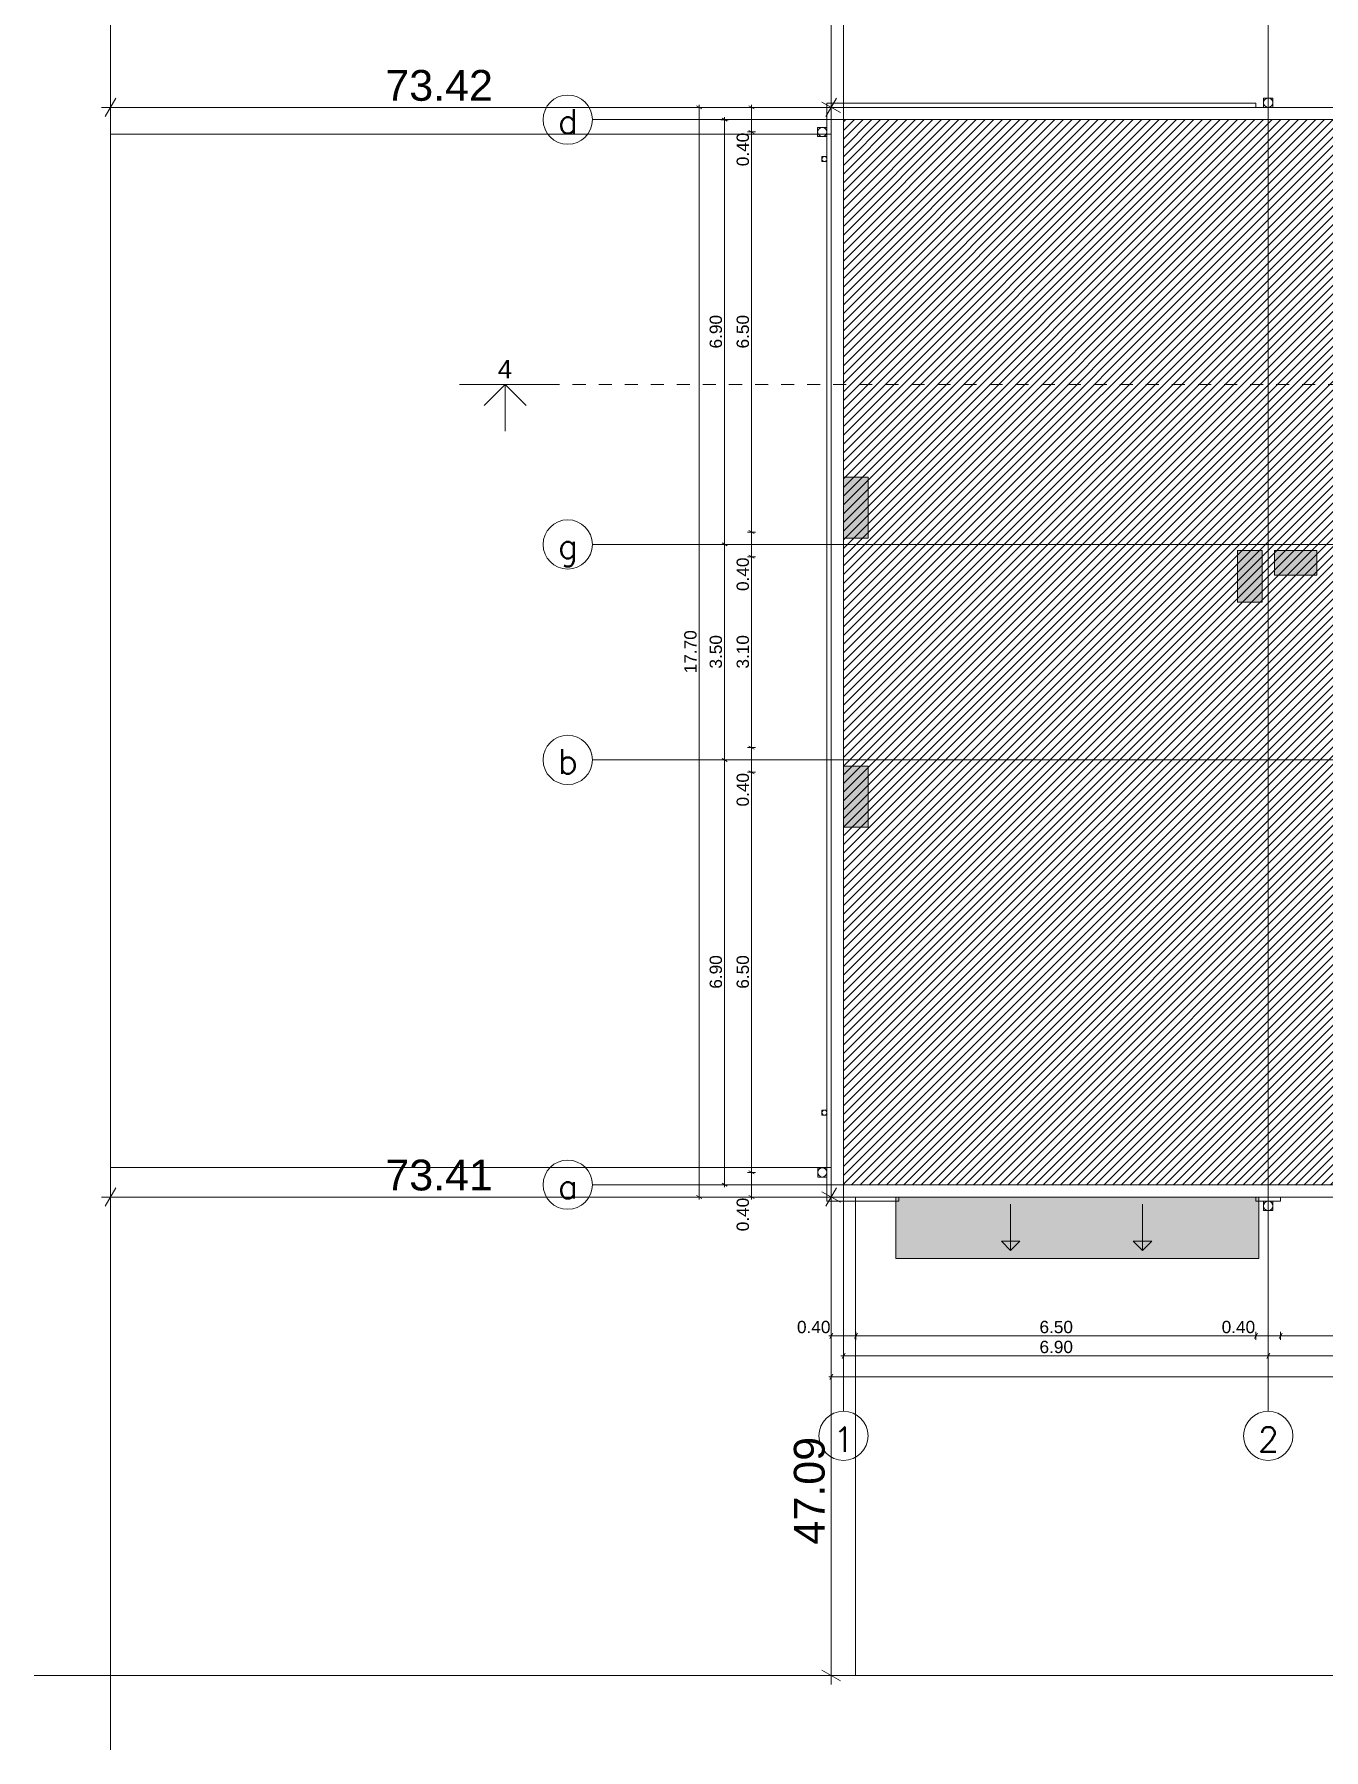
# Model space of a CAD drawing. Header units: millimetres. Extents: x 476571643 to 477489869, y 4620928210 to 4621294454.
# Drawn here: x 477203754 to 477224703, y 4621205240 to 4621233104 of the extents above; entities that cross this region are included whole.
import ezdxf

# ---------------------------------------------------------------- set-up
doc = ezdxf.new("R2010")
doc.units = ezdxf.units.MM
doc.header["$MEASUREMENT"] = 0
doc.linetypes.add('Dashed', pattern=[423.333333, 211.666667, -211.666667])
for name, color, linetype, lineweight in [('0_Pen_No__42_Pen_No__250_Pen_No__5', 5, 'Continuous', 0), ('0_Pen_No__7_Pen_No__250', 7, 'Continuous', 0), ('0_Pen_No__7_Pen_No__4', 7, 'Continuous', 0), ('2D Drafting - General_Pen_No__1_Pen_No__7', 7, 'Continuous', 0), ('2D Drafting - General_Pen_No__250_Pen_No__7_Pen_No__7', 7, 'Continuous', 0), ('Annotation - Text_Pen_No__7_Pen_No__5', 5, 'Continuous', 0), ('G-Anno-Nplt_Pen_No__4', 7, 'Continuous', 0), ('G-Anno-Nplt_Pen_No__8', 8, 'Continuous', 0), ('gegmebi_Pen_No__7_Pen_No__7', 7, 'Continuous', 0), ('New_._Pen_No__1', 1, 'Continuous', 0), ('New_2D Drafting - General_Pen_No__250_Pen_No__250', 7, 'Continuous', 0), ('New_2D Drafting - General_Pen_No__250_Pen_No__7', 7, 'Continuous', 0), ('New_reg_nak_Pen_No__7', 7, 'Continuous', 0), ('New_shenobebi_Pen_No__1', 1, 'Continuous', 0), ('New_Structural - Bearing_Pen_No__1', 1, 'Continuous', 0), ('zoma_Pen_No__1', 1, 'Continuous', 0), ('zoma_Pen_No__142', 142, 'Continuous', 0), ('zoma_Pen_No__5_Pen_No__5', 5, 'Continuous', 0)]:
    doc.layers.add(name, color=color, linetype=linetype, lineweight=lineweight)
doc.layers.add('0_Pen_No__7_Pen_No__252', color=7, linetype='Continuous', lineweight=0, true_color=0x666666)
doc.layers.add('zoma', color=7, linetype='Continuous')
doc.styles.add('GENERATED_STYLE_1', font='arial.ttf')
doc.styles.add('GENERATED_STYLE_2', font='arial.ttf')
doc.linetypes.add('Break', pattern='A,0,[1,a-5 saxl бѓ’бѓђбѓ¦бѓ”бѓ‘бѓ”бѓ‘бѓ\x98_1.Shx,S=15.679026,R=0,X=0,Y=0],-1975.557214,0', length=1975.557214)
doc.dimstyles.new('GENERATED_STYLE__11', dxfattribs={"dimtxt": 500, "dimasz": 228, "dimexe": 0.18, "dimexo": 3, "dimgap": 0.09, "dimtad": 1, "dimlfac": 0.001, "dimzin": 0, "dimdsep": 46, "dimtxsty": 'GENERATED_STYLE_2', "dimblk": 'ARROWHEAD_2', "dimblk1": 'ARROWHEAD_2', "dimblk2": 'ARROWHEAD_2', "dimcen": 0.09, "dimclrd": 1, "dimclre": 1, "dimclrt": 1, "dimadec": 0, "dimazin": 0, "dimtfac": 1, "dimtdec": 4, "dimtmove": 2, "dimatfit": 3, "dimfxl": 1, "dimtolj": 1, "dimtzin": 0, "dimarcsym": 0})
doc.dimstyles.new('GENERATED_STYLE__12', dxfattribs={"dimtxt": 500, "dimasz": 228, "dimexe": 0.18, "dimexo": 3, "dimgap": 0.09, "dimtad": 1, "dimtih": 1, "dimtoh": 1, "dimlfac": 0.001, "dimzin": 0, "dimdsep": 46, "dimtxsty": 'GENERATED_STYLE_2', "dimblk": 'ARROWHEAD_2', "dimblk1": 'ARROWHEAD_2', "dimblk2": 'ARROWHEAD_2', "dimcen": 0.09, "dimclrd": 1, "dimclre": 1, "dimclrt": 1, "dimadec": 0, "dimazin": 0, "dimtfac": 1, "dimtdec": 4, "dimtmove": 2, "dimatfit": 3, "dimfxl": 1, "dimtolj": 1, "dimtzin": 0, "dimarcsym": 0})
doc.dimstyles.new('GENERATED_STYLE__13', dxfattribs={"dimtxt": 500, "dimasz": 228, "dimexe": 0.18, "dimexo": 3, "dimgap": 0.09, "dimtad": 1, "dimlfac": 0.001, "dimzin": 0, "dimdsep": 46, "dimtxsty": 'GENERATED_STYLE_2', "dimblk": 'ARROWHEAD_2', "dimblk1": 'ARROWHEAD_2', "dimblk2": 'ARROWHEAD_2', "dimcen": 0.09, "dimclrd": 1, "dimclre": 1, "dimclrt": 1, "dimadec": 0, "dimazin": 0, "dimtfac": 1, "dimtdec": 4, "dimtmove": 0, "dimatfit": 3, "dimfxl": 1, "dimtolj": 1, "dimtzin": 0, "dimarcsym": 0})
doc.dimstyles.new('GENERATED_STYLE__3', dxfattribs={"dimtxt": 200, "dimasz": 64.421331, "dimexe": 0.18, "dimexo": 3, "dimgap": 0.09, "dimtad": 1, "dimtih": 1, "dimtoh": 1, "dimlfac": 0.001, "dimzin": 0, "dimdsep": 46, "dimtxsty": 'GENERATED_STYLE_2', "dimblk": 'ARROWHEAD_2', "dimblk1": 'ARROWHEAD_2', "dimblk2": 'ARROWHEAD_2', "dimcen": 0.09, "dimclrd": 142, "dimclre": 142, "dimclrt": 142, "dimadec": 0, "dimazin": 0, "dimtfac": 1, "dimtdec": 4, "dimtmove": 0, "dimatfit": 3, "dimfxl": 1, "dimtolj": 1, "dimtzin": 0, "dimarcsym": 0})
doc.dimstyles.new('GENERATED_STYLE__7', dxfattribs={"dimtxt": 200, "dimasz": 64.421331, "dimexe": 0.18, "dimexo": 3, "dimgap": 0.09, "dimtad": 1, "dimlfac": 0.001, "dimzin": 0, "dimdsep": 46, "dimtxsty": 'GENERATED_STYLE_2', "dimblk": 'ARROWHEAD_2', "dimblk1": 'ARROWHEAD_2', "dimblk2": 'ARROWHEAD_2', "dimcen": 0.09, "dimclrd": 142, "dimclre": 142, "dimclrt": 142, "dimadec": 0, "dimazin": 0, "dimtfac": 1, "dimtdec": 4, "dimtmove": 0, "dimatfit": 3, "dimfxl": 1, "dimtolj": 1, "dimtzin": 0, "dimarcsym": 0})

# ---------------------------------------------------------------- blocks, each defined once
blk = doc.blocks.new('*D1400', base_point=(476844527, 4621385791))
at = {"layer": 'zoma_Pen_No__142', "color": 142, "linetype": 'Continuous', "lineweight": 0, "transparency": 16777216}
for p, q in [((477214927, 4621221342), (477215012, 4621221293)), ((477215033, 4621221317), (477214906, 4621221317)), ((477214969, 4621214417), (477214969, 4621221317)), ((477215033, 4621214417), (477214906, 4621214417)), ((477214927, 4621214442), (477215012, 4621214393)), ((477214969, 4621214376), (477214969, 4621214417))]:
    blk.add_line(p, q, dxfattribs=at)
at = {"layer": 'zoma_Pen_No__142', "color": 142, "lineweight": 0, "transparency": 16777216, "insert": (477214929, 4621217601), "char_height": 200, "attachment_point": 7, "rotation": 90, "style": 'GENERATED_STYLE_2'}
blk.add_mtext('\\A1;{\\pql;\\fArial CYR|b0|i0|c204|p34;6.90}', dxfattribs=at)
blk = doc.blocks.new('ARROWHEAD_2')
at = {"color": 0, "linetype": 'Continuous', "lineweight": 0}
for p, q in [((0, 0), (-1, 0)), ((-0.38, -0.66), (0.38, 0.66))]:
    blk.add_line(p, q, dxfattribs=at)
blk = doc.blocks.new('*D1401', base_point=(476844527, 4621385791))
at = {"layer": 'zoma_Pen_No__142', "color": 142, "linetype": 'Continuous', "lineweight": 0, "transparency": 16777216}
for p, q in [((477215033, 4621224817), (477214906, 4621224817)), ((477214927, 4621224842), (477215012, 4621224793)), ((477214969, 4621221317), (477214969, 4621224817)), ((477214927, 4621221342), (477215012, 4621221293)), ((477215033, 4621221317), (477214906, 4621221317))]:
    blk.add_line(p, q, dxfattribs=at)
at = {"layer": 'zoma_Pen_No__142', "color": 142, "lineweight": 0, "transparency": 16777216, "insert": (477214929, 4621222801), "char_height": 200, "attachment_point": 7, "rotation": 90, "style": 'GENERATED_STYLE_2'}
blk.add_mtext('\\A1;{\\pql;\\fArial CYR|b0|i0|c204|p34;3.50}', dxfattribs=at)
blk = doc.blocks.new('*D1402', base_point=(476844527, 4621385791))
at = {"layer": 'zoma_Pen_No__142', "color": 142, "linetype": 'Continuous', "lineweight": 0, "transparency": 16777216}
for p, q in [((477215033, 4621231717), (477214906, 4621231717)), ((477215012, 4621231693), (477214927, 4621231742)), ((477214969, 4621231717), (477214969, 4621231759)), ((477214969, 4621224817), (477214969, 4621231717)), ((477215033, 4621224817), (477214906, 4621224817)), ((477214927, 4621224842), (477215012, 4621224793))]:
    blk.add_line(p, q, dxfattribs=at)
at = {"layer": 'zoma_Pen_No__142', "color": 142, "lineweight": 0, "transparency": 16777216, "insert": (477214929, 4621228001), "char_height": 200, "attachment_point": 7, "rotation": 90, "style": 'GENERATED_STYLE_2'}
blk.add_mtext('\\A1;{\\pql;\\fArial CYR|b0|i0|c204|p34;6.90}', dxfattribs=at)
blk = doc.blocks.new('*D1403', base_point=(476844527, 4621385791))
at = {"layer": 'zoma_Pen_No__142', "color": 142, "linetype": 'Continuous', "lineweight": 0, "transparency": 16777216}
for p, q in [((477215364, 4621214642), (477215449, 4621214593)), ((477215407, 4621214217), (477215407, 4621214617)), ((477215470, 4621214217), (477215343, 4621214217)), ((477215364, 4621214242), (477215449, 4621214193)), ((477215407, 4621214176), (477215407, 4621214217))]:
    blk.add_line(p, q, dxfattribs=at)
at = {"layer": 'zoma_Pen_No__142', "color": 142, "lineweight": 0, "transparency": 16777216, "insert": (477215367, 4621213661), "char_height": 200, "attachment_point": 7, "rotation": 89.9995, "style": 'GENERATED_STYLE_2'}
blk.add_mtext('\\A1;{\\pql;\\fArial CYR|b0|i0|c204|p34;0.40}', dxfattribs=at)
blk = doc.blocks.new('*D1404', base_point=(476844527, 4621385791))
at = {"layer": 'zoma_Pen_No__142', "color": 142, "linetype": 'Continuous', "lineweight": 0, "transparency": 16777216}
for p, q in [((477215407, 4621221117), (477215407, 4621221517)), ((477215470, 4621221117), (477215343, 4621221117)), ((477215364, 4621221142), (477215449, 4621221093)), ((477215407, 4621214617), (477215407, 4621221117)), ((477215470, 4621214617), (477215343, 4621214617)), ((477215364, 4621214642), (477215449, 4621214593)), ((477215407, 4621214217), (477215407, 4621214617))]:
    blk.add_line(p, q, dxfattribs=at)
at = {"layer": 'zoma_Pen_No__142', "color": 142, "lineweight": 0, "transparency": 16777216, "char_height": 200, "attachment_point": 7, "rotation": 89.9995, "style": 'GENERATED_STYLE_2'}
for s, insert in [('\\A1;{\\pql;\\fArial CYR|b0|i0|c204|p34;0.40}', (477215367, 4621220561)), ('\\A1;{\\pql;\\fArial CYR|b0|i0|c204|p34;6.50}', (477215367, 4621217601))]:
    blk.add_mtext(s, dxfattribs=dict(at, insert=insert))
blk = doc.blocks.new('*D1405', base_point=(476844527, 4621385791))
at = {"layer": 'zoma_Pen_No__142', "color": 142, "linetype": 'Continuous', "lineweight": 0, "transparency": 16777216}
for p, q in [((477215407, 4621221517), (477215407, 4621224617)), ((477215470, 4621221517), (477215343, 4621221517)), ((477215364, 4621221542), (477215449, 4621221493)), ((477215407, 4621221117), (477215407, 4621221517)), ((477215470, 4621221117), (477215343, 4621221117)), ((477215364, 4621221142), (477215449, 4621221093))]:
    blk.add_line(p, q, dxfattribs=at)
blk = doc.blocks.new('*D1406', base_point=(476844527, 4621385791))
at = {"layer": 'zoma_Pen_No__142', "color": 142, "linetype": 'Continuous', "lineweight": 0, "transparency": 16777216}
for p, q in [((477215365, 4621224642), (477215449, 4621224593)), ((477215407, 4621221517), (477215407, 4621224617)), ((477215470, 4621221517), (477215343, 4621221517)), ((477215364, 4621221542), (477215449, 4621221493))]:
    blk.add_line(p, q, dxfattribs=at)
at = {"layer": 'zoma_Pen_No__142', "color": 142, "lineweight": 0, "transparency": 16777216, "char_height": 200, "attachment_point": 7, "rotation": 89.9995, "style": 'GENERATED_STYLE_2'}
for s, insert in [('\\A1;{\\pql;\\fArial CYR|b0|i0|c204|p34;0.40}', (477215367, 4621224061)), ('\\A1;{\\pql;\\fArial CYR|b0|i0|c204|p34;3.10}', (477215367, 4621222801))]:
    blk.add_mtext(s, dxfattribs=dict(at, insert=insert))
blk = doc.blocks.new('*D1407', base_point=(476844527, 4621385791))
at = {"layer": 'zoma_Pen_No__142', "color": 142, "linetype": 'Continuous', "lineweight": 0, "transparency": 16777216}
for p, q in [((477215365, 4621225042), (477215449, 4621224993)), ((477215407, 4621224617), (477215407, 4621225017)), ((477215470, 4621224617), (477215343, 4621224617)), ((477215365, 4621224642), (477215449, 4621224593)), ((477215407, 4621221517), (477215407, 4621224617))]:
    blk.add_line(p, q, dxfattribs=at)
blk = doc.blocks.new('*D1408', base_point=(476844527, 4621385791))
at = {"layer": 'zoma_Pen_No__142', "color": 142, "linetype": 'Continuous', "lineweight": 0, "transparency": 16777216}
for p, q in [((477215471, 4621231517), (477215343, 4621231517)), ((477215365, 4621231542), (477215449, 4621231493)), ((477215407, 4621225017), (477215407, 4621231517)), ((477215470, 4621225017), (477215343, 4621225017)), ((477215365, 4621225042), (477215449, 4621224993)), ((477215407, 4621224617), (477215407, 4621225017))]:
    blk.add_line(p, q, dxfattribs=at)
at = {"layer": 'zoma_Pen_No__142', "color": 142, "lineweight": 0, "transparency": 16777216, "char_height": 200, "attachment_point": 7, "rotation": 89.9995, "style": 'GENERATED_STYLE_2'}
for s, insert in [('\\A1;{\\pql;\\fArial CYR|b0|i0|c204|p34;0.40}', (477215367, 4621230961)), ('\\A1;{\\pql;\\fArial CYR|b0|i0|c204|p34;6.50}', (477215367, 4621228001))]:
    blk.add_mtext(s, dxfattribs=dict(at, insert=insert))
blk = doc.blocks.new('*D1409', base_point=(476844527, 4621385791))
at = {"layer": 'zoma_Pen_No__142', "color": 142, "linetype": 'Continuous', "lineweight": 0, "transparency": 16777216}
for p, q in [((477215365, 4621231542), (477215449, 4621231493)), ((477215407, 4621225017), (477215407, 4621231517))]:
    blk.add_line(p, q, dxfattribs=at)
blk = doc.blocks.new('*D1410', base_point=(476844527, 4621385791))
at = {"layer": 'zoma_Pen_No__142', "color": 142, "linetype": 'Continuous', "lineweight": 0, "transparency": 16777216}
for p, q in [((477215449, 4621231893), (477215365, 4621231942)), ((477215407, 4621231917), (477215407, 4621231959)), ((477215471, 4621231917), (477215343, 4621231917)), ((477215407, 4621231517), (477215407, 4621231917)), ((477215471, 4621231517), (477215343, 4621231517)), ((477215365, 4621231542), (477215449, 4621231493)), ((477215407, 4621225017), (477215407, 4621231517))]:
    blk.add_line(p, q, dxfattribs=at)
blk = doc.blocks.new('*D1412', base_point=(476844527, 4621385791))
at = {"layer": 'zoma_Pen_No__1', "color": 1, "linetype": 'Continuous', "lineweight": 0, "transparency": 16777216}
for p, q in [((477216926, 4621214217), (477216476, 4621214217)), ((477216851, 4621214131), (477216551, 4621214304)), ((477216701, 4621214217), (477216701, 4621214364)), ((477216701, 4621206444), (477216701, 4621214217)), ((477216926, 4621206444), (477216476, 4621206444)), ((477216551, 4621206530), (477216851, 4621206357)), ((477216701, 4621206297), (477216701, 4621206444))]:
    blk.add_line(p, q, dxfattribs=at)
at = {"layer": 'zoma_Pen_No__1', "color": 1, "lineweight": 0, "transparency": 16777216, "insert": (477216601, 4621208573), "char_height": 500, "attachment_point": 7, "rotation": 90, "style": 'GENERATED_STYLE_2'}
blk.add_mtext('\\A1;{\\pql;\\fArial CYR|b0|i0|c204|p34;47.09}', dxfattribs=at)
blk = doc.blocks.new('*D1413', base_point=(476844527, 4621385791))
at = {"layer": 'zoma_Pen_No__1', "color": 1, "linetype": 'Continuous', "lineweight": 0, "transparency": 16777216}
for p, q in [((477205077, 4621232067), (477204904, 4621231767)), ((477204991, 4621231692), (477204991, 4621232142)), ((477216615, 4621231767), (477216788, 4621232067)), ((477216701, 4621231692), (477216701, 4621232142)), ((477204844, 4621231917), (477204991, 4621231917)), ((477204991, 4621231917), (477216701, 4621231917)), ((477216701, 4621231917), (477216848, 4621231917))]:
    blk.add_line(p, q, dxfattribs=at)
at = {"layer": 'zoma_Pen_No__1', "color": 1, "lineweight": 0, "transparency": 16777216, "insert": (477209457, 4621232017), "char_height": 500, "attachment_point": 7, "style": 'GENERATED_STYLE_2'}
blk.add_mtext('\\A1;{\\pql;\\fArial CYR|b0|i0|c204|p34;73.42}', dxfattribs=at)
blk = doc.blocks.new('*D1414', base_point=(476844527, 4621385791))
at = {"layer": 'zoma_Pen_No__1', "color": 1, "linetype": 'Continuous', "lineweight": 0, "transparency": 16777216}
for p, q in [((477216851, 4621244614), (477216551, 4621244788)), ((477216701, 4621244701), (477216701, 4621244848)), ((477216926, 4621244701), (477216476, 4621244701)), ((477216701, 4621231917), (477216701, 4621244701)), ((477216551, 4621232004), (477216851, 4621231831)), ((477216926, 4621231917), (477216476, 4621231917)), ((477216701, 4621231771), (477216701, 4621231917))]:
    blk.add_line(p, q, dxfattribs=at)
at = {"layer": 'zoma_Pen_No__1', "color": 1, "lineweight": 0, "transparency": 16777216, "insert": (477216601, 4621237454), "char_height": 500, "attachment_point": 7, "rotation": 90, "style": 'GENERATED_STYLE_2'}
blk.add_mtext('\\A1;{\\pql;\\fArial CYR|b0|i0|c204|p34;12.78}', dxfattribs=at)
blk = doc.blocks.new('*D1416', base_point=(476844527, 4621385791))
at = {"layer": 'zoma_Pen_No__1', "color": 1, "linetype": 'Continuous', "lineweight": 0, "transparency": 16777216}
for p, q in [((477204991, 4621213992), (477204991, 4621214442)), ((477216701, 4621213992), (477216701, 4621214442)), ((477204844, 4621214217), (477204991, 4621214217)), ((477205077, 4621214367), (477204904, 4621214067)), ((477204991, 4621214217), (477216701, 4621214217)), ((477216615, 4621214067), (477216788, 4621214367)), ((477216701, 4621214217), (477216848, 4621214217))]:
    blk.add_line(p, q, dxfattribs=at)
at = {"layer": 'zoma_Pen_No__1', "color": 1, "lineweight": 0, "transparency": 16777216, "insert": (477209457, 4621214317), "char_height": 500, "attachment_point": 7, "style": 'GENERATED_STYLE_2'}
blk.add_mtext('\\A1;{\\pql;\\fArial CYR|b0|i0|c204|p34;73.41}', dxfattribs=at)
blk = doc.blocks.new('*D1417', base_point=(476844527, 4621385791))
at = {"layer": 'zoma_Pen_No__142', "color": 142, "linetype": 'Continuous', "lineweight": 0, "transparency": 16777216}
for p, q in [((477214599, 4621231893), (477214514, 4621231942)), ((477214620, 4621231917), (477214493, 4621231917)), ((477214556, 4621214217), (477214556, 4621231917)), ((477214620, 4621214217), (477214493, 4621214217)), ((477214514, 4621214242), (477214599, 4621214193)), ((477214556, 4621214176), (477214556, 4621214217))]:
    blk.add_line(p, q, dxfattribs=at)
at = {"layer": 'zoma_Pen_No__142', "color": 142, "lineweight": 0, "transparency": 16777216, "insert": (477214516, 4621222725), "char_height": 200, "attachment_point": 7, "rotation": 90, "style": 'GENERATED_STYLE_2'}
blk.add_mtext('\\A1;{\\pql;\\fArial CYR|b0|i0|c204|p34;17.70}', dxfattribs=at)
blk = doc.blocks.new('*D1418', base_point=(476844527, 4621385791))
at = {"layer": 'zoma_Pen_No__142', "color": 142, "linetype": 'Continuous', "lineweight": 0, "transparency": 16777216}
for p, q in [((477214599, 4621231893), (477214514, 4621231942)), ((477214556, 4621231917), (477214556, 4621231959)), ((477214620, 4621231917), (477214493, 4621231917))]:
    blk.add_line(p, q, dxfattribs=at)
blk = doc.blocks.new('*D1430', base_point=(476844527, 4621385791))
at = {"layer": 'zoma_Pen_No__142', "color": 142, "linetype": 'Continuous', "lineweight": 0, "transparency": 16777216}
for p, q in [((477240423, 4621231893), (477240339, 4621231942)), ((477240445, 4621231917), (477240317, 4621231917)), ((477240381, 4621214217), (477240381, 4621231917)), ((477240445, 4621214217), (477240317, 4621214217)), ((477240339, 4621214242), (477240423, 4621214193)), ((477240381, 4621214176), (477240381, 4621214217))]:
    blk.add_line(p, q, dxfattribs=at)
at = {"layer": 'zoma_Pen_No__142', "color": 142, "lineweight": 0, "transparency": 16777216, "insert": (477240341, 4621222725), "char_height": 200, "attachment_point": 7, "rotation": 90, "style": 'GENERATED_STYLE_2'}
blk.add_mtext('\\A1;{\\pql;\\fArial CYR|b0|i0|c204|p34;17.70}', dxfattribs=at)
blk = doc.blocks.new('*D1431', base_point=(476844527, 4621385791))
at = {"layer": 'zoma_Pen_No__142', "color": 142, "linetype": 'Continuous', "lineweight": 0, "transparency": 16777216}
for p, q in [((477240423, 4621231893), (477240339, 4621231942)), ((477240381, 4621231917), (477240381, 4621231959)), ((477240445, 4621231917), (477240317, 4621231917))]:
    blk.add_line(p, q, dxfattribs=at)
blk = doc.blocks.new('*D1432', base_point=(476844527, 4621385791))
at = {"layer": 'zoma_Pen_No__142', "color": 142, "linetype": 'Continuous', "lineweight": 0, "transparency": 16777216}
for p, q in [((477216726, 4621234178), (477216677, 4621234094)), ((477216701, 4621234072), (477216701, 4621234199)), ((477217126, 4621234178), (477217077, 4621234094)), ((477217101, 4621234072), (477217101, 4621234199)), ((477216660, 4621234136), (477216701, 4621234136)), ((477216701, 4621234136), (477217101, 4621234136))]:
    blk.add_line(p, q, dxfattribs=at)
at = {"layer": 'zoma_Pen_No__142', "color": 142, "lineweight": 0, "transparency": 16777216, "insert": (477216145, 4621234176), "char_height": 200, "attachment_point": 7, "style": 'GENERATED_STYLE_2'}
blk.add_mtext('\\A1;{\\pql;\\fArial CYR|b0|i0|c204|p34;0.40}', dxfattribs=at)
blk = doc.blocks.new('*D1433', base_point=(476844527, 4621385791))
at = {"layer": 'zoma_Pen_No__142', "color": 142, "linetype": 'Continuous', "lineweight": 0, "transparency": 16777216}
for p, q in [((477217126, 4621234178), (477217077, 4621234094)), ((477217101, 4621234072), (477217101, 4621234199)), ((477223626, 4621234178), (477223577, 4621234094)), ((477223601, 4621234072), (477223601, 4621234199)), ((477217101, 4621234136), (477223601, 4621234136))]:
    blk.add_line(p, q, dxfattribs=at)
at = {"layer": 'zoma_Pen_No__142', "color": 142, "lineweight": 0, "transparency": 16777216, "char_height": 200, "attachment_point": 7, "style": 'GENERATED_STYLE_2'}
for s, insert in [('\\A1;{\\pql;\\fArial CYR|b0|i0|c204|p34;6.50}', (477220085, 4621234176)), ('\\A1;{\\pql;\\fArial CYR|b0|i0|c204|p34;0.40}', (477223045, 4621234176))]:
    blk.add_mtext(s, dxfattribs=dict(at, insert=insert))
blk = doc.blocks.new('*D1434', base_point=(476844527, 4621385791))
at = {"layer": 'zoma_Pen_No__142', "color": 142, "linetype": 'Continuous', "lineweight": 0, "transparency": 16777216}
for p, q in [((477223626, 4621234178), (477223577, 4621234094)), ((477223601, 4621234072), (477223601, 4621234199)), ((477224026, 4621234178), (477223977, 4621234094)), ((477224001, 4621234072), (477224001, 4621234199)), ((477223601, 4621234136), (477224001, 4621234136))]:
    blk.add_line(p, q, dxfattribs=at)
blk = doc.blocks.new('*D1435', base_point=(476844527, 4621385791))
at = {"layer": 'zoma_Pen_No__142', "color": 142, "linetype": 'Continuous', "lineweight": 0, "transparency": 16777216}
for p, q in [((477224026, 4621234178), (477223977, 4621234094)), ((477224001, 4621234072), (477224001, 4621234199)), ((477230526, 4621234178), (477230477, 4621234094)), ((477230501, 4621234072), (477230501, 4621234199)), ((477224001, 4621234136), (477230501, 4621234136))]:
    blk.add_line(p, q, dxfattribs=at)
at = {"layer": 'zoma_Pen_No__142', "color": 142, "lineweight": 0, "transparency": 16777216, "char_height": 200, "attachment_point": 7, "style": 'GENERATED_STYLE_2'}
for s, insert in [('\\A1;{\\pql;\\fArial CYR|b0|i0|c204|p34;6.50}', (477226985, 4621234176)), ('\\A1;{\\pql;\\fArial CYR|b0|i0|c204|p34;0.40}', (477229945, 4621234176))]:
    blk.add_mtext(s, dxfattribs=dict(at, insert=insert))
blk = doc.blocks.new('*D1442', base_point=(476844527, 4621385791))
at = {"layer": 'zoma_Pen_No__142', "color": 142, "linetype": 'Continuous', "lineweight": 0, "transparency": 16777216}
for p, q in [((477216660, 4621234884), (477216701, 4621234884)), ((477216726, 4621234926), (477216677, 4621234841)), ((477216701, 4621234820), (477216701, 4621234947)), ((477216701, 4621234884), (477237801, 4621234884)), ((477237777, 4621234841), (477237826, 4621234926)), ((477237801, 4621234820), (477237801, 4621234947)), ((477237801, 4621234884), (477237843, 4621234884))]:
    blk.add_line(p, q, dxfattribs=at)
at = {"layer": 'zoma_Pen_No__142', "color": 142, "lineweight": 0, "transparency": 16777216, "insert": (477226909, 4621234924), "char_height": 200, "attachment_point": 7, "style": 'GENERATED_STYLE_2'}
blk.add_mtext('\\A1;{\\pql;\\fArial CYR|b0|i0|c204|p34;21.10}', dxfattribs=at)
blk = doc.blocks.new('*D1443', base_point=(476844527, 4621385791))
at = {"layer": 'zoma_Pen_No__142', "color": 142, "linetype": 'Continuous', "lineweight": 0, "transparency": 16777216}
for p, q in [((477216660, 4621211963), (477216701, 4621211963)), ((477216726, 4621212006), (477216677, 4621211921)), ((477216701, 4621211900), (477216701, 4621212027)), ((477216701, 4621211963), (477217101, 4621211963)), ((477217126, 4621212006), (477217077, 4621211921)), ((477217101, 4621211900), (477217101, 4621212027))]:
    blk.add_line(p, q, dxfattribs=at)
at = {"layer": 'zoma_Pen_No__142', "color": 142, "lineweight": 0, "transparency": 16777216, "insert": (477216145, 4621212003), "char_height": 200, "attachment_point": 7, "style": 'GENERATED_STYLE_2'}
blk.add_mtext('\\A1;{\\pql;\\fArial CYR|b0|i0|c204|p34;0.40}', dxfattribs=at)
blk = doc.blocks.new('*D1444', base_point=(476844527, 4621385791))
at = {"layer": 'zoma_Pen_No__142', "color": 142, "linetype": 'Continuous', "lineweight": 0, "transparency": 16777216}
for p, q in [((477217126, 4621212006), (477217077, 4621211921)), ((477217101, 4621211900), (477217101, 4621212027)), ((477217101, 4621211963), (477223601, 4621211963)), ((477223626, 4621212006), (477223577, 4621211921)), ((477223601, 4621211900), (477223601, 4621212027))]:
    blk.add_line(p, q, dxfattribs=at)
at = {"layer": 'zoma_Pen_No__142', "color": 142, "lineweight": 0, "transparency": 16777216, "char_height": 200, "attachment_point": 7, "style": 'GENERATED_STYLE_2'}
for s, insert in [('\\A1;{\\pql;\\fArial CYR|b0|i0|c204|p34;6.50}', (477220085, 4621212003)), ('\\A1;{\\pql;\\fArial CYR|b0|i0|c204|p34;0.40}', (477223045, 4621212003))]:
    blk.add_mtext(s, dxfattribs=dict(at, insert=insert))
blk = doc.blocks.new('*D1445', base_point=(476844527, 4621385791))
at = {"layer": 'zoma_Pen_No__142', "color": 142, "linetype": 'Continuous', "lineweight": 0, "transparency": 16777216}
for p, q in [((477223626, 4621212006), (477223577, 4621211921)), ((477223601, 4621211900), (477223601, 4621212027)), ((477223601, 4621211963), (477224001, 4621211963)), ((477224026, 4621212006), (477223977, 4621211921)), ((477224001, 4621211900), (477224001, 4621212027))]:
    blk.add_line(p, q, dxfattribs=at)
blk = doc.blocks.new('*D1446', base_point=(476844527, 4621385791))
at = {"layer": 'zoma_Pen_No__142', "color": 142, "linetype": 'Continuous', "lineweight": 0, "transparency": 16777216}
for p, q in [((477224026, 4621212006), (477223977, 4621211921)), ((477224001, 4621211900), (477224001, 4621212027)), ((477224001, 4621211963), (477230501, 4621211963)), ((477230526, 4621212006), (477230477, 4621211921)), ((477230501, 4621211900), (477230501, 4621212027))]:
    blk.add_line(p, q, dxfattribs=at)
at = {"layer": 'zoma_Pen_No__142', "color": 142, "lineweight": 0, "transparency": 16777216, "char_height": 200, "attachment_point": 7, "style": 'GENERATED_STYLE_2'}
for s, insert in [('\\A1;{\\pql;\\fArial CYR|b0|i0|c204|p34;6.50}', (477226985, 4621212003)), ('\\A1;{\\pql;\\fArial CYR|b0|i0|c204|p34;0.40}', (477229945, 4621212003))]:
    blk.add_mtext(s, dxfattribs=dict(at, insert=insert))
blk = doc.blocks.new('*D1450', base_point=(476844527, 4621385791))
at = {"layer": 'zoma_Pen_No__142', "color": 142, "linetype": 'Continuous', "lineweight": 0, "transparency": 16777216}
for p, q in [((477216860, 4621211639), (477216901, 4621211639)), ((477216926, 4621211681), (477216877, 4621211596)), ((477216901, 4621211575), (477216901, 4621211702)), ((477216901, 4621211639), (477223801, 4621211639)), ((477223826, 4621211681), (477223777, 4621211596)), ((477223801, 4621211575), (477223801, 4621211702))]:
    blk.add_line(p, q, dxfattribs=at)
at = {"layer": 'zoma_Pen_No__142', "color": 142, "lineweight": 0, "transparency": 16777216, "insert": (477220085, 4621211679), "char_height": 200, "attachment_point": 7, "style": 'GENERATED_STYLE_2'}
blk.add_mtext('\\A1;{\\pql;\\fArial CYR|b0|i0|c204|p34;6.90}', dxfattribs=at)
blk = doc.blocks.new('*D1451', base_point=(476844527, 4621385791))
at = {"layer": 'zoma_Pen_No__142', "color": 142, "linetype": 'Continuous', "lineweight": 0, "transparency": 16777216}
for p, q in [((477223826, 4621211681), (477223777, 4621211596)), ((477223801, 4621211575), (477223801, 4621211702)), ((477223801, 4621211639), (477230701, 4621211639)), ((477230726, 4621211681), (477230677, 4621211596)), ((477230701, 4621211575), (477230701, 4621211702))]:
    blk.add_line(p, q, dxfattribs=at)
at = {"layer": 'zoma_Pen_No__142', "color": 142, "lineweight": 0, "transparency": 16777216, "insert": (477226985, 4621211679), "char_height": 200, "attachment_point": 7, "style": 'GENERATED_STYLE_2'}
blk.add_mtext('\\A1;{\\pql;\\fArial CYR|b0|i0|c204|p34;6.90}', dxfattribs=at)
blk = doc.blocks.new('*D1453', base_point=(476844527, 4621385791))
at = {"layer": 'zoma_Pen_No__142', "color": 142, "linetype": 'Continuous', "lineweight": 0, "transparency": 16777216}
for p, q in [((477216726, 4621211337), (477216677, 4621211252)), ((477216701, 4621211231), (477216701, 4621211358)), ((477237777, 4621211252), (477237826, 4621211337)), ((477237801, 4621211231), (477237801, 4621211358)), ((477216660, 4621211295), (477216701, 4621211295)), ((477216701, 4621211295), (477237801, 4621211295)), ((477237801, 4621211295), (477237843, 4621211295))]:
    blk.add_line(p, q, dxfattribs=at)
at = {"layer": 'zoma_Pen_No__142', "color": 142, "lineweight": 0, "transparency": 16777216, "insert": (477226909, 4621211335), "char_height": 200, "attachment_point": 7, "style": 'GENERATED_STYLE_2'}
blk.add_mtext('\\A1;{\\pql;\\fArial CYR|b0|i0|c204|p34;21.10}', dxfattribs=at)

msp = doc.modelspace()

# ---------------------------------------------------------------- hatches: boundary and pattern name
at = {"layer": '0_Pen_No__7_Pen_No__252', "linetype": 'Continuous', "lineweight": 0, "true_color": 0x666666}
h = msp.add_hatch(dxfattribs=at)
h.set_pattern_fill('COMMON_BRICK', color=251, style=0, pattern_type=2)
h.set_pattern_definition([(225, (477247046.8, 4621237502.05), (-70.71068, 70.71068), [])])
h.paths.add_polyline_path([(477216901.116, 4621231717.238), (477216901.116, 4621214417.238), (477237601.121, 4621214417.238), (477237601.121, 4621231717.238)])
h.paths.add_polyline_path([(477226701.225, 4621226477.166), (477226701.225, 4621229077.118), (477226701.225, 4621231277.118), (477228601.225, 4621231277.118), (477228601.225, 4621229077.118), (477229001.225, 4621229077.118), (477229001.225, 4621226477.166)], flags=0)
at = {"layer": 'G-Anno-Nplt_Pen_No__8', "linetype": 'Continuous', "lineweight": 0, "true_color": 0xb9b9b9}
msp.add_hatch(color=9, dxfattribs=at).paths.add_polyline_path([(477223651.121, 4621213217.292), (477223651.121, 4621214217.24), (477217751.121, 4621214217.24), (477217751.121, 4621213217.292)])
at = {"layer": 'New_2D Drafting - General_Pen_No__250_Pen_No__7', "linetype": 'Continuous', "lineweight": 0}
for points in [[(477217300.787, 4621224917.244), (477217300.787, 4621225907.431), (477216901.116, 4621225907.431), (477216901.116, 4621224917.244)], [(477223701.116, 4621223877.056), (477223701.116, 4621224717.243), (477223301.444, 4621224717.243), (477223301.444, 4621223877.056)], [(477223901.116, 4621224720.501), (477223901.116, 4621224320.501), (477224591.303, 4621224320.501), (477224591.303, 4621224720.501)], [(477217301.116, 4621220227.056), (477217301.116, 4621221217.243), (477216901.444, 4621221217.243), (477216901.444, 4621220227.056)]]:
    msp.add_hatch(color=7, dxfattribs=at).paths.add_polyline_path(points)

# ---------------------------------------------------------------- linework, layer by layer
at = {"layer": '0_Pen_No__42_Pen_No__250_Pen_No__5', "color": 5, "linetype": 'Continuous', "lineweight": 0}
for centre in [(477212420.57, 4621231717.243), (477212420.57, 4621231717.243), (477212420.57, 4621224817.243), (477212420.57, 4621224817.243), (477212420.57, 4621221317.243), (477212420.57, 4621221317.243), (477212420.57, 4621214417.243), (477212420.57, 4621214417.243), (477216901.121, 4621210337.347), (477216901.121, 4621210337.347), (477223801.121, 4621210337.347)]:
    msp.add_circle(centre, 400, dxfattribs=at)
at = {"layer": '0_Pen_No__7_Pen_No__250', "color": 7, "linetype": 'Continuous', "lineweight": 0, "flags": 128}
for points in [[(477219616.025, 4621214099.135), (477219616.025, 4621213349.135), (477219466.025, 4621213499.135), (477219766.025, 4621213499.135), (477219616.025, 4621213349.135)], [(477221758.141, 4621214099.135), (477221758.141, 4621213349.135), (477221608.141, 4621213499.135), (477221908.141, 4621213499.135), (477221758.141, 4621213349.135)]]:
    msp.add_lwpolyline(points, close=True, dxfattribs=at)
at = {"layer": '0_Pen_No__7_Pen_No__4', "color": 7, "linetype": 'Continuous', "lineweight": 0, "flags": 128}
msp.add_lwpolyline([(477216901.116, 4621231717.238), (477216901.116, 4621214417.238), (477237601.121, 4621214417.238), (477237601.121, 4621231717.238)], close=True, dxfattribs=at)
at = {"layer": '2D Drafting - General_Pen_No__1_Pen_No__7', "color": 7, "linetype": 'Continuous', "lineweight": 0}
for centre, radius in [((477223801.121, 4621231992.237), 75), ((477216555.942, 4621231517.236), 75), ((477216590.948, 4621231077.238), 40), ((477216590.948, 4621215587.237), 40), ((477216556.191, 4621214617.237), 75), ((477223801.121, 4621214072.584), 75)]:
    msp.add_circle(centre, radius, dxfattribs=at)
at = {"layer": '2D Drafting - General_Pen_No__250_Pen_No__7_Pen_No__7', "color": 7, "linetype": 'Continuous', "lineweight": 0, "flags": 128}
for points in [[(477216701.012, 4621231917.24), (477216701.121, 4621214217.24), (477237801.121, 4621214217.24), (477237801.121, 4621231917.24)], [(477216901.116, 4621214417.237), (477237601.121, 4621214417.237), (477237601.121, 4621231717.237), (477216901.116, 4621231717.237)]]:
    msp.add_lwpolyline(points, close=True, dxfattribs=at)
at = {"layer": 'G-Anno-Nplt_Pen_No__4', "color": 7, "linetype": 'Continuous', "lineweight": 0, "flags": 128}
msp.add_lwpolyline([(477223651.121, 4621213217.292), (477223651.121, 4621214217.24), (477217751.121, 4621214217.24), (477217751.121, 4621213217.292)], close=True, dxfattribs=at)
at = {"layer": 'gegmebi_Pen_No__7_Pen_No__7', "color": 7, "linetype": 'Continuous', "lineweight": 0}
for p, q in [((477223726.121, 4621231917.237), (477223726.121, 4621232067.237)), ((477223726.121, 4621232067.237), (477223876.121, 4621232067.237)), ((477223876.121, 4621232067.237), (477223876.121, 4621231917.237)), ((477223876.121, 4621231917.237), (477223726.121, 4621231917.237)), ((477216480.942, 4621231442.236), (477216480.942, 4621231592.236)), ((477216480.942, 4621231592.236), (477216630.942, 4621231592.236)), ((477216630.942, 4621231442.236), (477216480.942, 4621231442.236)), ((477216630.942, 4621231592.236), (477216630.942, 4621231442.236)), ((477216550.948, 4621231117.238), (477216550.948, 4621231037.238)), ((477216630.948, 4621231117.238), (477216550.948, 4621231117.238)), ((477216630.948, 4621231037.238), (477216630.948, 4621231117.238)), ((477216550.948, 4621231037.238), (477216630.948, 4621231037.238)), ((477216550.948, 4621215627.237), (477216550.948, 4621215547.237)), ((477216630.948, 4621215627.237), (477216550.948, 4621215627.237)), ((477216550.948, 4621215547.237), (477216630.948, 4621215547.237)), ((477216630.948, 4621215547.237), (477216630.948, 4621215627.237)), ((477216481.191, 4621214542.237), (477216481.191, 4621214692.237)), ((477216481.191, 4621214692.237), (477216631.191, 4621214692.237)), ((477216631.191, 4621214692.237), (477216631.191, 4621214542.237)), ((477216631.191, 4621214542.237), (477216481.191, 4621214542.237)), ((477223726.121, 4621213997.584), (477223726.121, 4621214147.584)), ((477223726.121, 4621214147.584), (477223876.121, 4621214147.584)), ((477223876.121, 4621214147.584), (477223876.121, 4621213997.584)), ((477223876.121, 4621213997.584), (477223726.121, 4621213997.584))]:
    msp.add_line(p, q, dxfattribs=at)
at = {"layer": 'New_2D Drafting - General_Pen_No__250_Pen_No__250', "color": 7, "linetype": 'Continuous', "lineweight": 0, "flags": 128}
for points in [[(477217300.787, 4621224917.244), (477217300.787, 4621225907.431), (477216901.116, 4621225907.431), (477216901.116, 4621224917.244)], [(477223701.116, 4621223877.056), (477223701.116, 4621224717.243), (477223301.444, 4621224717.243), (477223301.444, 4621223877.056)], [(477223901.116, 4621224720.501), (477223901.116, 4621224320.501), (477224591.303, 4621224320.501), (477224591.303, 4621224720.501)], [(477217301.116, 4621220227.056), (477217301.116, 4621221217.243), (477216901.444, 4621221217.243), (477216901.444, 4621220227.056)]]:
    msp.add_lwpolyline(points, close=True, dxfattribs=at)
at = {"layer": 'New_reg_nak_Pen_No__7', "color": 7, "linetype": 'Continuous', "lineweight": 0, "flags": 128}
for points in [[(477223601.121, 4621231917.237), (477223601.121, 4621231987.237), (477216631.12, 4621231987.237), (477216631.381, 4621214147.237), (477217801.121, 4621214147.237), (477217801.122, 4621214217.237)], [(477223601.121, 4621214217.244), (477223601.121, 4621214147.584), (477224001.121, 4621214147.584), (477224001.121, 4621214217.244)]]:
    msp.add_lwpolyline(points, dxfattribs=at)
at = {"layer": 'New_shenobebi_Pen_No__1', "color": 1, "linetype": 'Continuous', "lineweight": 0}
for points in [[(477212138.276, 4621227412.94), (477210664.529, 4621227412.94)], [(477211401.403, 4621227412.94), (477211060.257, 4621227071.794)], [(477211401.403, 4621227412.94), (477211401.403, 4621226659.942)], [(477211401.403, 4621227412.94), (477211742.548, 4621227071.794)]]:
    msp.add_lwpolyline(points, dxfattribs=at)
at = {"layer": 'New_shenobebi_Pen_No__1', "color": 1, "linetype": 'Dashed', "lineweight": 0}
msp.add_lwpolyline([(477242768.75, 4621227412.94), (477210664.529, 4621227412.94)], dxfattribs=at)
at = {"layer": 'New_Structural - Bearing_Pen_No__1', "color": 1, "linetype": 'Break', "lineweight": 0}
for p, q in [((477204990.778, 4621248263.795), (477204990.778, 4621205239.816)), ((477204990.778, 4621231482.774), (477216701.121, 4621231482.774)), ((477204990.778, 4621214695.595), (477216701.121, 4621214695.595)), ((477217093.893, 4621206443.858), (477217093.893, 4621214217.243)), ((477203753.78, 4621206443.851), (477256821.719, 4621206443.851))]:
    msp.add_line(p, q, dxfattribs=at)
at = {"layer": 'zoma_Pen_No__5_Pen_No__5', "color": 5, "linetype": 'Continuous', "lineweight": 0}
for p, q in [((477216901.121, 4621235448.153), (477216901.121, 4621210737.347)), ((477223801.121, 4621235448.153), (477223801.121, 4621210737.347)), ((477212820.57, 4621231717.243), (477241673.65, 4621231717.243)), ((477212820.57, 4621224817.243), (477241673.65, 4621224817.243)), ((477212820.57, 4621221317.243), (477241673.65, 4621221317.243)), ((477212820.57, 4621214417.243), (477241673.65, 4621214417.243))]:
    msp.add_line(p, q, dxfattribs=at)

# ---------------------------------------------------------------- texts
at = {"layer": 'Annotation - Text_Pen_No__7_Pen_No__5', "color": 5, "linetype": 'Continuous', "lineweight": 0, "char_height": 400, "attachment_point": 2}
for s, insert in [('\\A1;{\\pqc;\\Ftxt.shx;d}', (477212422.728, 4621231890.364)), ('\\A1;{\\pqc;\\Ftxt.shx;g}', (477212422.728, 4621224991.564)), ('\\A1;{\\pqc;\\Ftxt.shx;b}', (477212422.728, 4621221491.564)), ('\\A1;{\\pqc;\\Ftxt.shx;a}', (477212422.728, 4621214591.564)), ('\\A1;{\\pqc;\\Ftxt.shx;1}', (477216903.279, 4621210479.642)), ('\\A1;{\\pqc;\\Ftxt.shx;2}', (477223803.279, 4621210479.642))]:
    msp.add_mtext(s, dxfattribs=dict(at, insert=insert))
at = {"layer": 'New_._Pen_No__1', "color": 1, "linetype": 'Continuous', "lineweight": 0, "insert": (477211401.403, 4621227815.797), "char_height": 300, "attachment_point": 2, "style": 'GENERATED_STYLE_1'}
msp.add_mtext('\\A1;{\\pqc;\\fArial|b0|i0|c0|p34;4}', dxfattribs=at)

# ---------------------------------------------------------------- dimensions: what is measured, and where the dimension line sits
at = {"layer": 'zoma', "color": 1, "linetype": 'Continuous', "lineweight": 0}
dim = msp.add_linear_dim(base=(477216701.121, 4621244701.065), p1=(477216701.121, 4621231917.243), p2=(477216701.076, 4621244701.065), angle=90, dimstyle='GENERATED_STYLE__13', dxfattribs=at)
dim.commit()
dim.dimension.update_dxf_attribs({"geometry": '*D1414', "text_midpoint": (477216351.121, 4621238294.299), "dimtype": 160, "text_rotation": 90})
at = {"layer": 'zoma', "color": 142, "linetype": 'Continuous', "lineweight": 0}
for base, p1, p2, picture, middle in [((477237801.121, 4621234883.842), (477216701.121, 4621231111.61), (477237801.121, 4621231111.61), '*D1442', (477227245.179, 4621235023.842)), ((477217101.121, 4621234135.914), (477216701.121, 4621230711.613), (477217101.121, 4621230711.613), '*D1432', (477216404.273, 4621234275.914)), ((477223601.121, 4621234135.914), (477217101.121, 4621230711.613), (477223601.121, 4621230711.613), '*D1433', (477220344.828, 4621234275.914)), ((477230501.121, 4621234135.914), (477224001.121, 4621230711.613), (477230501.121, 4621230758.663), '*D1435', (477227244.828, 4621234275.914)), ((477224001.121, 4621234135.914), (477223601.121, 4621230711.613), (477224001.121, 4621230711.613), '*D1434', (477223304.273, 4621234275.914)), ((477237801.121, 4621211294.822), (477216701.121, 4621230924.656), (477237801.121, 4621230924.656), '*D1453', (477227245.179, 4621211434.822)), ((477230501.121, 4621211963.188), (477224001.121, 4621230524.659), (477230501.121, 4621230571.71), '*D1446', (477227244.828, 4621212103.188)), ((477217101.121, 4621211963.188), (477216701.121, 4621230524.659), (477217101.121, 4621230524.659), '*D1443', (477216404.273, 4621212103.188)), ((477223601.121, 4621211963.188), (477217101.121, 4621230524.659), (477223601.121, 4621230524.659), '*D1444', (477220344.828, 4621212103.188)), ((477224001.121, 4621211963.188), (477223601.121, 4621230524.659), (477224001.121, 4621230524.659), '*D1445', (477223304.273, 4621212103.188)), ((477223801.121, 4621211638.572), (477216901.121, 4621211931.644), (477223801.121, 4621212363.803), '*D1450', (477220344.828, 4621211778.572)), ((477230701.121, 4621211638.572), (477223801.121, 4621212363.803), (477230701.121, 4621212298.002), '*D1451', (477227244.828, 4621211778.572))]:
    dim = msp.add_linear_dim(base=base, p1=p1, p2=p2, dimstyle='GENERATED_STYLE__3', dxfattribs=at)
    dim.commit()
    dim.dimension.update_dxf_attribs({"geometry": picture, "text_midpoint": middle, "dimtype": 160})
at = {"layer": 'zoma', "color": 1, "linetype": 'Continuous', "lineweight": 0}
for base, p1, p2, text, picture, middle in [((477216701.121, 4621231917.243), (477204990.778, 4621231917.243), (477216701.121, 4621231917.241), '73.42', '*D1413', (477210296.867, 4621232267.243)), ((477216701.121, 4621214217.24), (477204990.778, 4621214217.24), (477216701.121, 4621214217.243), '73.41', '*D1416', (477210296.867, 4621214567.24))]:
    dim = msp.add_linear_dim(base=base, p1=p1, p2=p2, text=text, dimstyle='GENERATED_STYLE__12', dxfattribs=at)
    dim.commit()
    dim.dimension.update_dxf_attribs({"geometry": picture, "text_midpoint": middle, "dimtype": 160})
at = {"layer": 'zoma', "color": 142, "linetype": 'Continuous', "lineweight": 0}
for base, p1, p2, angle, picture, middle, turn in [((477214556.422, 4621231917.241), (477216701.121, 4621214217.243), (477214556.422, 4621231917.241), 90, '*D1417', (477214416.422, 4621223061.3), 90), ((477214556.422066391, 4621231917.240560532), (477214556.422066391, 4621231917.240560532), (477216701.12092191, 4621231917.240560532), 90, '*D1418', (477214416.422065794, 4621231910.947563171), 90), ((477240381.043912172, 4621231917.240560532), (477214556.422066391, 4621231917.240560532), (477216701.12092191, 4621231917.240560532), 90, '*D1431', (477240241.043911576, 4621231910.947563171), 90), ((477240381.044, 4621231917.241), (477237871.046, 4621214217.243), (477214556.422, 4621231917.241), 90, '*D1430', (477240241.044, 4621223061.3), 90), ((477215406.971, 4621231917.257), (477217302.328, 4621231517.24), (477217302.328, 4621231917.24), 89.9994828, '*D1410', (477215266.965, 4621231220.41), 89.9994828), ((477214969.441, 4621231717.243), (477216631.214, 4621224817.243), (477216631.215, 4621231717.243), 90, '*D1402', (477214829.441, 4621228260.95), 90), ((477215406.967, 4621231517.257), (477217402.328, 4621225017.24), (477215406.967, 4621231517.257), 89.9994828, '*D1408', (477215266.938, 4621228260.966), 89.9994828), ((477215406.967, 4621231517.257), (477215406.967, 4621231517.257), (477217302.328, 4621231517.24), 89.9994828, '*D1409', (477215266.967, 4621231510.965), 89.9994828), ((477215406.909, 4621225017.258), (477217402.328, 4621224617.24), (477217402.328, 4621225017.24), 89.9994828, '*D1407', (477215266.902, 4621224320.411), 89.9994828), ((477214969.441, 4621224817.243), (477216421.529, 4621221317.243), (477216631.214, 4621224817.243), 90, '*D1401', (477214829.441, 4621223060.95), 90), ((477215406.905, 4621224617.258), (477217102.328, 4621221517.24), (477217402.328, 4621224617.24), 89.9994828, '*D1406', (477215266.891, 4621223060.965), 89.9994828), ((477215406.877, 4621221517.255), (477217102.328, 4621221117.24), (477217102.328, 4621221517.24), 89.9994828, '*D1405', (477215266.871, 4621220820.408), 89.9994828), ((477214969.441, 4621221317.243), (477216421.529, 4621214417.243), (477216421.529, 4621221317.243), 90, '*D1400', (477214829.441, 4621217860.95), 90), ((477215406.873, 4621221117.255), (477217102.328, 4621214617.24), (477217102.328, 4621221117.24), 89.9994828, '*D1404', (477215266.844, 4621217860.963), 89.9994828), ((477215406.815, 4621214617.255), (477217102.328, 4621214217.24), (477217102.328, 4621214617.24), 89.9994828, '*D1403', (477215266.808, 4621213920.408), 89.9994828)]:
    dim = msp.add_linear_dim(base=base, p1=p1, p2=p2, angle=angle, dimstyle='GENERATED_STYLE__7', dxfattribs=at)
    dim.commit()
    dim.dimension.update_dxf_attribs({"geometry": picture, "text_midpoint": middle, "dimtype": 160, "text_rotation": turn})
at = {"layer": 'zoma', "color": 1, "linetype": 'Continuous', "lineweight": 0}
dim = msp.add_linear_dim(base=(477216701.121, 4621214217.243), p1=(477216701.121, 4621206443.858), p2=(477216963.47, 4621214217.243), angle=90, text='47.09', dimstyle='GENERATED_STYLE__11', dxfattribs=at)
dim.commit()
dim.dimension.update_dxf_attribs({"geometry": '*D1412', "text_midpoint": (477216351.121, 4621209412.896), "dimtype": 160, "text_rotation": 90})

doc.saveas('drawing.dxf')
